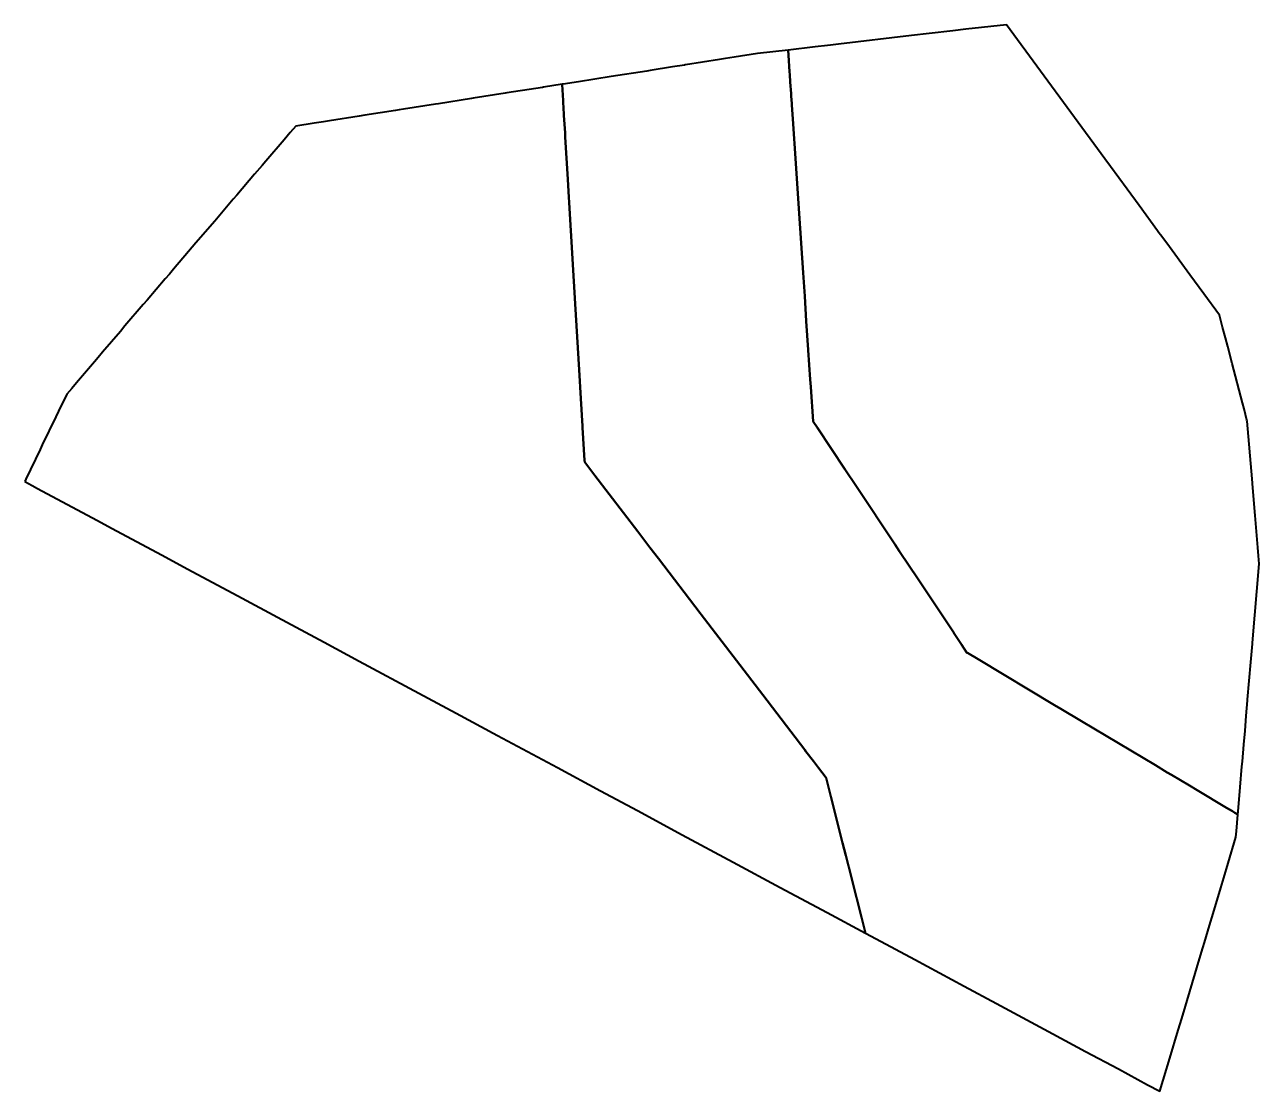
# Model space of a CAD drawing. Header units: metres. Extents: x 807523.4 to 807596.7, y 9157554.3 to 9157617.7.
import ezdxf

# ---------------------------------------------------------------- set-up
doc = ezdxf.new("R2010")
doc.units = ezdxf.units.M
doc.header["$MEASUREMENT"] = 0
doc.layers.add('2844-21250', color=1, linetype='Continuous')

msp = doc.modelspace()

# ---------------------------------------------------------------- linework, layer by layer
at = {"layer": '2844-21250', "color": 3, "lineweight": 40, "true_color": 0x00ff00}
for points in [[(807568.738, 9157616.166), (807568.759, 9157615.854), (807568.824, 9157614.877), (807568.836, 9157614.705), (807568.866, 9157614.251), (807568.911, 9157613.59), (807568.922, 9157613.428), (807568.951, 9157612.995), (807568.956, 9157612.92), (807569.032, 9157611.778), (807569.169, 9157609.726), (807569.388, 9157606.464), (807569.625, 9157602.925), (807569.718, 9157601.54), (807569.816, 9157600.073), (807569.93, 9157598.368), (807569.932, 9157598.345), (807570.049, 9157596.598), (807570.077, 9157596.172), (807570.215, 9157594.115), (807570.471, 9157593.731), (807572.099, 9157591.283), (807572.791, 9157590.243), (807575.063, 9157586.828), (807575.351, 9157586.395), (807576.448, 9157584.746), (807578.547, 9157581.591), (807578.591, 9157581.526), (807579.029, 9157580.868), (807579.352, 9157580.381), (807579.382, 9157580.363), (807580.012, 9157579.987), (807584.556, 9157577.271), (807584.926, 9157577.05), (807586.148, 9157576.32), (807590.542, 9157573.694), (807591.247, 9157573.273), (807591.501, 9157573.121), (807592.56, 9157572.488), (807593.016, 9157572.216), (807594.754, 9157571.177), (807595.111, 9157570.964), (807595.257, 9157570.877), (807595.433, 9157570.772), (807595.448, 9157570.955), (807595.571, 9157572.389), (807595.676, 9157573.612), (807595.701, 9157573.909), (807595.789, 9157574.927), (807595.859, 9157575.749), (807595.934, 9157576.623), (807596.012, 9157577.542), (807596.017, 9157577.591), (807596.207, 9157579.81), (807596.301, 9157580.906), (807596.306, 9157580.974), (807596.708, 9157585.665), (807596.668, 9157586.135), (807596.626, 9157586.621), (807596.463, 9157588.529), (807596.322, 9157590.165), (807596.276, 9157590.708), (807595.983, 9157594.125), (807595.977, 9157594.187), (807595.8, 9157594.862), (807595.707, 9157595.216), (807595.097, 9157597.545), (807594.831, 9157598.558), (807594.696, 9157599.074), (807594.527, 9157599.715), (807594.343, 9157600.42), (807593.416, 9157601.683), (807592.579, 9157602.824), (807591.21, 9157604.691), (807590.846, 9157605.187), (807590.752, 9157605.315), (807590.665, 9157605.435), (807589.567, 9157606.931), (807588.855, 9157607.903), (807587.868, 9157609.248), (807587.53, 9157609.709), (807581.692, 9157617.669), (807579.277, 9157617.394), (807578.519, 9157617.308), (807577.104, 9157617.146), (807576.059, 9157617.027), (807571.728, 9157616.518), (807571.261, 9157616.463), (807571.07, 9157616.44), (807570.339, 9157616.355)], [(807523.414, 9157590.542), (807523.855, 9157590.305), (807524.17, 9157590.136), (807527.689, 9157588.245), (807528.601, 9157587.756), (807531.532, 9157586.181), (807533.105, 9157585.336), (807536.317, 9157583.61), (807538.418, 9157582.481), (807541.183, 9157580.996), (807543.264, 9157579.878), (807546.813, 9157577.971), (807549.026, 9157576.783), (807551.485, 9157575.462), (807555.037, 9157573.553), (807557.59, 9157572.181), (807559.79, 9157571), (807562.451, 9157569.57), (807565.466, 9157567.95), (807568.268, 9157566.445), (807571.057, 9157564.947), (807573.335, 9157563.723), (807573.092, 9157564.677), (807572.518, 9157566.934), (807572.493, 9157567.032), (807572.16, 9157568.342), (807571.969, 9157569.095), (807571.27, 9157571.84), (807570.986, 9157572.957), (807570.733, 9157573.288), (807570.533, 9157573.549), (807570.24, 9157573.932), (807569.792, 9157574.518), (807569.722, 9157574.61), (807567.227, 9157577.873), (807565.67, 9157579.909), (807563.577, 9157582.645), (807563.508, 9157582.736), (807561.039, 9157585.964), (807560.535, 9157586.623), (807559.809, 9157587.573), (807557.264, 9157590.901), (807556.66, 9157591.691), (807556.654, 9157591.79), (807556.537, 9157593.755), (807556.532, 9157593.84), (807556.434, 9157595.464), (807556.333, 9157597.166), (807556.097, 9157601.103), (807555.758, 9157606.765), (807555.698, 9157607.767), (807555.655, 9157608.496), (807555.506, 9157610.989), (807555.49, 9157611.247), (807555.428, 9157612.279), (807555.418, 9157612.457), (807555.409, 9157612.608), (807555.375, 9157613.168), (807555.318, 9157614.122), (807555.318, 9157614.13), (807554.213, 9157613.957), (807554.162, 9157613.949), (807553.757, 9157613.885), (807552.035, 9157613.615), (807551.931, 9157613.599), (807550.04, 9157613.302), (807549.936, 9157613.285), (807547.981, 9157612.979), (807547.81, 9157612.952), (807545.907, 9157612.653), (807545.643, 9157612.611), (807545.423, 9157612.577), (807543.606, 9157612.292), (807543.261, 9157612.238), (807541.508, 9157611.962), (807541.151, 9157611.906), (807540.604, 9157611.82), (807539.506, 9157611.648), (807539.183, 9157611.269), (807538.816, 9157610.841), (807537.726, 9157609.564), (807537.503, 9157609.302), (807537.064, 9157608.789), (807536.008, 9157607.552), (807535.795, 9157607.303), (807534.693, 9157606.012), (807533.582, 9157604.712), (807533.141, 9157604.196), (807532.254, 9157603.157), (807532.002, 9157602.862), (807531.759, 9157602.577), (807530.683, 9157601.318), (807530.457, 9157601.054), (807529.367, 9157599.778), (807529.095, 9157599.458), (807528.042, 9157598.226), (807527.773, 9157597.911), (807527.558, 9157597.659), (807526.489, 9157596.407), (807526.203, 9157596.073), (807525.91, 9157595.73), (807525.423, 9157594.718), (807525.263, 9157594.385), (807524.461, 9157592.719), (807524.328, 9157592.443), (807523.485, 9157590.69)]]:
    msp.add_lwpolyline(points, close=True, dxfattribs=at)
at = {"layer": '2844-21250', "color": 1, "lineweight": 40, "true_color": 0xff0000}
msp.add_lwpolyline([(807555.318, 9157614.13), (807555.318, 9157614.122), (807555.375, 9157613.168), (807555.409, 9157612.608), (807555.418, 9157612.457), (807555.428, 9157612.279), (807555.49, 9157611.247), (807555.506, 9157610.989), (807555.655, 9157608.496), (807555.698, 9157607.767), (807555.758, 9157606.765), (807556.097, 9157601.103), (807556.333, 9157597.166), (807556.434, 9157595.464), (807556.532, 9157593.84), (807556.537, 9157593.755), (807556.654, 9157591.79), (807556.66, 9157591.691), (807557.264, 9157590.901), (807559.809, 9157587.573), (807560.535, 9157586.623), (807561.039, 9157585.964), (807563.508, 9157582.736), (807563.577, 9157582.645), (807565.67, 9157579.909), (807567.227, 9157577.873), (807569.722, 9157574.61), (807569.792, 9157574.518), (807570.24, 9157573.932), (807570.533, 9157573.549), (807570.733, 9157573.288), (807570.986, 9157572.957), (807571.27, 9157571.84), (807571.969, 9157569.095), (807572.16, 9157568.342), (807572.493, 9157567.032), (807572.518, 9157566.934), (807573.092, 9157564.677), (807573.335, 9157563.723), (807573.961, 9157563.387), (807576.257, 9157562.153), (807579.182, 9157560.582), (807581.105, 9157559.549), (807584.449, 9157557.752), (807586.394, 9157556.707), (807588.341, 9157555.661), (807590.079, 9157554.728), (807590.81, 9157554.335), (807591.008, 9157554.996), (807591.459, 9157556.508), (807591.835, 9157557.767), (807592.159, 9157558.852), (807593.159, 9157562.197), (807593.357, 9157562.861), (807593.45, 9157563.172), (807593.755, 9157564.19), (807593.967, 9157564.901), (807594.417, 9157566.409), (807594.599, 9157567.017), (807594.856, 9157567.878), (807595.317, 9157569.419), (807595.349, 9157569.791), (807595.433, 9157570.772), (807595.257, 9157570.877), (807595.111, 9157570.964), (807594.754, 9157571.177), (807593.016, 9157572.216), (807592.56, 9157572.488), (807591.501, 9157573.121), (807591.247, 9157573.273), (807590.542, 9157573.694), (807586.148, 9157576.32), (807584.926, 9157577.05), (807584.556, 9157577.271), (807580.012, 9157579.987), (807579.382, 9157580.363), (807579.352, 9157580.381), (807579.029, 9157580.868), (807578.591, 9157581.526), (807578.547, 9157581.591), (807576.448, 9157584.746), (807575.351, 9157586.395), (807575.063, 9157586.828), (807572.791, 9157590.243), (807572.099, 9157591.283), (807570.471, 9157593.731), (807570.215, 9157594.115), (807570.077, 9157596.172), (807570.049, 9157596.598), (807569.932, 9157598.345), (807569.93, 9157598.368), (807569.816, 9157600.073), (807569.718, 9157601.54), (807569.625, 9157602.925), (807569.388, 9157606.464), (807569.169, 9157609.726), (807569.032, 9157611.778), (807568.956, 9157612.92), (807568.951, 9157612.995), (807568.922, 9157613.428), (807568.911, 9157613.59), (807568.866, 9157614.251), (807568.836, 9157614.705), (807568.824, 9157614.877), (807568.759, 9157615.854), (807568.738, 9157616.166), (807566.926, 9157615.953), (807565.533, 9157615.734), (807565.02, 9157615.654), (807564.665, 9157615.598), (807562.638, 9157615.28), (807562.614, 9157615.276), (807562.592, 9157615.273), (807561.868, 9157615.159), (807560.538, 9157614.95), (807560.343, 9157614.919), (807558.24, 9157614.589), (807556.293, 9157614.284), (807555.379, 9157614.14)], close=True, dxfattribs=at)

doc.saveas('drawing.dxf')
